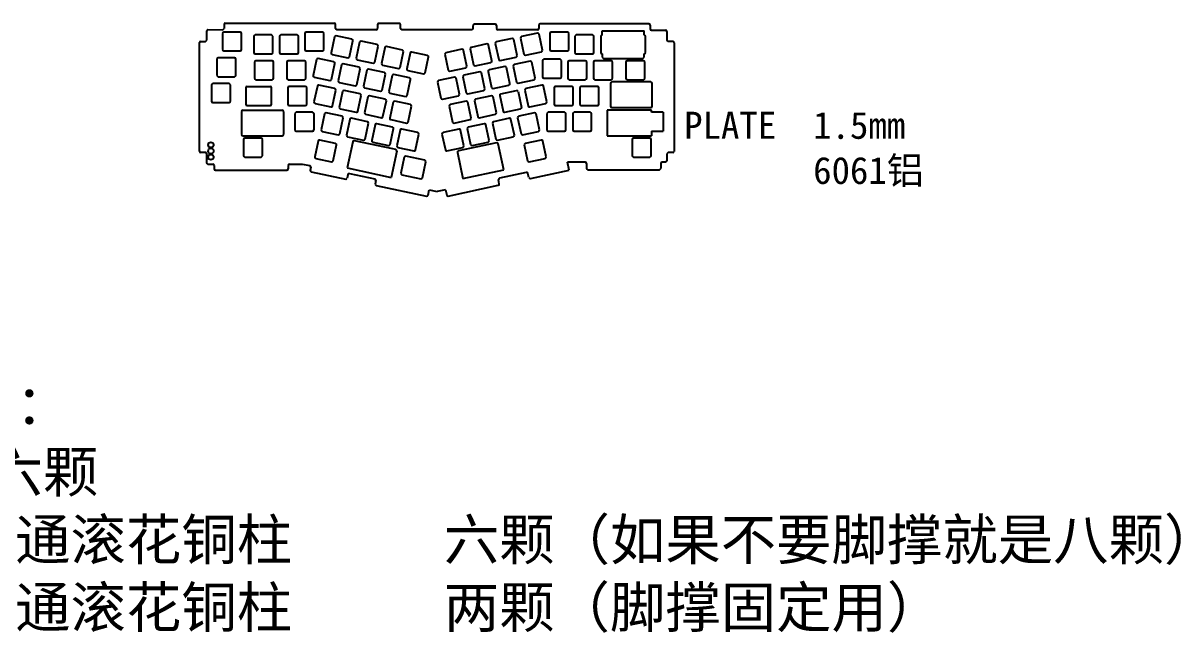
# Model space of a CAD drawing. Header units: metres. Extents: x 361 to 2071, y -921 to 299.
# Drawn here: x 1216 to 2071, y -782 to -332 of the extents above; entities that cross this region are included whole.
import ezdxf

# ---------------------------------------------------------------- set-up
doc = ezdxf.new("R2010")
doc.units = ezdxf.units.M
doc.layers.get('0').update_dxf_attribs({"linetype": 'CONTINUOUS'})
doc.styles.get("Standard").update_dxf_attribs({"font": 'arial.ttf'})
doc.styles.add('STANDARD_Copy', font='arial.ttf')

msp = doc.modelspace()

# ---------------------------------------------------------------- linework, layer by layer
at = {"color": 1}
for p, q in [((1364.49, -332.78), (1364.49, -335.7)), ((1365.37, -331.79), (1445.93, -331.79)), ((1446.72, -335.69), (1446.72, -332.62)), ((1477.76, -332.97), (1477.76, -335.79)), ((1494.76, -335.68), (1494.76, -332.81)), ((1548.56, -335.74), (1548.56, -333.46)), ((1565.79, -333.46), (1565.8, -335.72)), ((1597.07, -333.29), (1597.07, -335.72)), ((1678.21, -332.29), (1598.07, -332.29)), ((1679.21, -333.29), (1679.21, -335.97)), ((1352.42, -336.57), (1363.49, -336.6)), ((1643.71, -337.38), (1674.75, -337.37)), ((1643.71, -340.49), (1643.71, -337.38)), ((1674.75, -340.49), (1674.75, -337.37)), ((1680.21, -336.97), (1690.63, -336.97)), ((1691.54, -337.89), (1691.54, -344.26)), ((1346.2, -426.31), (1346.2, -346.01)), ((1347.05, -345.24), (1350.65, -345.24)), ((1695.91, -345.26), (1692.54, -345.26)), ((1696.87, -346.24), (1696.86, -426.53)), ((1381.53, -378.59), (1398.53, -378.59)), ((1381.53, -392.59), (1398.53, -392.59)), ((1378.45, -396.06), (1407.33, -396.06)), ((1680.14, -396.06), (1647.35, -396.06)), ((1647.35, -396.06), (1647.35, -415.11)), ((1650.85, -394.18), (1679.73, -394.18)), ((1688.87, -397.64), (1688.87, -411.64)), ((1647.35, -415.11), (1680.14, -415.11)), ((1680.14, -411.64), (1680.14, -415.11)), ((1350.73, -427.31), (1347.2, -427.31)), ((1492.1, -426.27), (1487.98, -445.76)), ((1695.87, -427.41), (1692.51, -427.41)), ((1351.49, -428.08), (1351.49, -434.85)), ((1352.49, -435.85), (1356.13, -435.85)), ((1412.86, -435.85), (1422.2, -435.85)), ((1422.2, -435.85), (1427.77, -436.98)), ((1619.31, -440.26), (1618.03, -434.36)), ((1623.26, -434.38), (1618.03, -434.36)), ((1631.29, -434.38), (1623.26, -434.38)), ((1632.17, -435.38), (1632.17, -439.04)), ((1686.98, -435.36), (1686.98, -439.12)), ((1690.59, -434.38), (1687.97, -434.38)), ((1691.58, -428.41), (1691.58, -433.45)), ((1357.09, -436.85), (1357.09, -439.36)), ((1358.09, -440.36), (1410.86, -440.36)), ((1411.86, -436.85), (1411.86, -439.47)), ((1428.54, -438.16), (1428.12, -440.5)), ((1428.89, -441.69), (1454.3, -447.03)), ((1455.38, -438.58), (1487.98, -445.76)), ((1455.95, -443.72), (1455.48, -446.25)), ((1457.02, -442.92), (1475.81, -446.73)), ((1540.87, -446.56), (1571.13, -440.24)), ((1587.7, -442.01), (1567.88, -446.26)), ((1589.52, -445.7), (1588.89, -442.78)), ((1590.7, -446.45), (1619.31, -440.26)), ((1633.17, -440.03), (1686.08, -440.03)), ((1476.58, -447.92), (1476, -450.69)), ((1476.72, -451.73), (1514.03, -459.56)), ((1530, -459.53), (1567.04, -451.54)), ((1567.77, -450.49), (1567.11, -447.43)), ((1515.15, -458.88), (1515.99, -454.89)), ((1515.99, -454.89), (1521.96, -456.11)), ((1528.05, -454.8), (1521.96, -456.11)), ((1528.05, -454.8), (1528.91, -458.82))]:
    msp.add_line(p, q, dxfattribs=at)
at = {"color": 1, "linetype": 'Continuous', "lineweight": 25}
for p, q in [((1493.98, -331.98), (1478.64, -331.98)), ((1564.79, -332.46), (1549.56, -332.46)), ((1351.65, -344.24), (1351.63, -337.39)), ((1363.36, -339.35), (1363.36, -351.35)), ((1376.36, -338.35), (1364.36, -338.35)), ((1377.36, -351.35), (1377.36, -339.35)), ((1386.38, -341.49), (1386.38, -353.49)), ((1399.38, -340.49), (1387.38, -340.49)), ((1400.38, -353.49), (1400.38, -341.49)), ((1405.43, -341.49), (1405.43, -353.49)), ((1418.43, -340.49), (1406.43, -340.49)), ((1419.43, -353.49), (1419.43, -341.49)), ((1424.07, -339.35), (1424.07, -351.35)), ((1437.07, -338.35), (1425.07, -338.35)), ((1438.07, -351.35), (1438.07, -339.35)), ((1445.97, -341.99), (1443.47, -353.73)), ((1458.89, -343.71), (1447.16, -341.22)), ((1476.77, -336.69), (1447.65, -336.69)), ((1547.57, -336.64), (1495.7, -336.68)), ((1596.07, -336.72), (1566.8, -336.72)), ((1595.95, -339.24), (1584.21, -341.73)), ((1599.63, -351.75), (1597.13, -340.01)), ((1605.03, -339.35), (1605.03, -351.35)), ((1618.03, -338.35), (1606.03, -338.35)), ((1619.03, -351.35), (1619.03, -339.35)), ((1623.66, -341.49), (1623.66, -353.49)), ((1636.66, -340.49), (1624.66, -340.49)), ((1637.66, -353.49), (1637.66, -341.49)), ((1642.71, -341.49), (1642.71, -353.49)), ((1675.76, -353.49), (1675.76, -341.49)), ((1457.17, -356.64), (1459.66, -344.9)), ((1464.6, -345.95), (1462.11, -357.69)), ((1477.53, -347.67), (1465.79, -345.18)), ((1475.8, -360.6), (1478.3, -348.86)), ((1483.24, -349.91), (1480.74, -361.65)), ((1496.16, -351.63), (1484.42, -349.14)), ((1558.67, -347.16), (1546.94, -349.65)), ((1562.36, -359.67), (1559.86, -347.93)), ((1564.8, -346.88), (1567.3, -358.62)), ((1577.31, -343.2), (1565.57, -345.69)), ((1580.99, -355.71), (1578.49, -343.97)), ((1583.43, -342.92), (1585.93, -354.66)), ((1359.2, -358.4), (1359.2, -370.4)), ((1372.2, -357.4), (1360.2, -357.4)), ((1364.36, -352.35), (1376.36, -352.35)), ((1373.2, -370.4), (1373.2, -358.4)), ((1387.38, -354.49), (1399.38, -354.49)), ((1406.43, -354.49), (1418.43, -354.49)), ((1425.07, -352.35), (1437.07, -352.35)), ((1432.69, -358.64), (1430.19, -370.38)), ((1445.61, -360.36), (1433.88, -357.87)), ((1444.24, -354.91), (1455.98, -357.41)), ((1462.88, -358.87), (1474.62, -361.37)), ((1494.44, -364.56), (1496.93, -352.82)), ((1501.87, -353.87), (1499.38, -365.61)), ((1514.79, -355.59), (1503.06, -353.1)), ((1513.07, -368.52), (1515.56, -356.78)), ((1527.53, -354.8), (1530.03, -366.54)), ((1540.04, -351.12), (1528.3, -353.61)), ((1543.72, -363.63), (1541.23, -351.89)), ((1546.17, -350.84), (1548.66, -362.58)), ((1568.48, -359.39), (1580.22, -356.89)), ((1587.12, -355.43), (1598.86, -352.93)), ((1612.67, -358.48), (1600.67, -358.48)), ((1606.03, -352.35), (1618.03, -352.35)), ((1624.66, -354.49), (1636.66, -354.49)), ((1643.71, -354.49), (1643.8, -354.49)), ((1643.8, -354.49), (1643.8, -356.85)), ((1644.8, -357.85), (1673.67, -357.85)), ((1674.67, -356.85), (1674.67, -354.49)), ((1674.67, -354.49), (1674.76, -354.49)), ((1386.98, -360.54), (1386.98, -372.54)), ((1399.98, -359.54), (1387.98, -359.54)), ((1400.98, -372.54), (1400.98, -360.54)), ((1410.79, -360.54), (1410.79, -372.54)), ((1423.79, -359.54), (1411.79, -359.54)), ((1424.79, -372.54), (1424.79, -360.54)), ((1443.89, -373.29), (1446.38, -361.55)), ((1451.32, -362.6), (1448.83, -374.34)), ((1464.25, -364.32), (1452.51, -361.83)), ((1462.52, -377.25), (1465.02, -365.51)), ((1469.96, -366.56), (1467.46, -378.3)), ((1482.88, -368.28), (1471.14, -365.79)), ((1481.51, -362.83), (1493.25, -365.33)), ((1500.15, -366.79), (1511.88, -369.29)), ((1531.21, -367.31), (1542.95, -364.81)), ((1549.85, -363.35), (1561.59, -360.85)), ((1559.44, -367.49), (1561.94, -379.23)), ((1571.95, -363.81), (1560.21, -366.3)), ((1575.63, -376.32), (1573.13, -364.58)), ((1578.07, -363.53), (1580.57, -375.27)), ((1590.58, -359.85), (1578.84, -362.34)), ((1594.27, -372.36), (1591.77, -360.62)), ((1599.67, -359.48), (1599.67, -371.48)), ((1613.67, -371.48), (1613.67, -359.48)), ((1618.3, -360.54), (1618.3, -372.54)), ((1631.3, -359.54), (1619.3, -359.54)), ((1632.3, -372.54), (1632.3, -360.54)), ((1637.35, -360.54), (1637.35, -372.54)), ((1650.35, -359.54), (1638.35, -359.54)), ((1651.35, -372.54), (1651.35, -360.54)), ((1661.17, -360.54), (1661.17, -372.54)), ((1674.17, -359.54), (1662.17, -359.54)), ((1675.17, -372.54), (1675.17, -360.54)), ((1360.2, -371.4), (1372.2, -371.4)), ((1387.98, -373.54), (1399.98, -373.54)), ((1411.79, -373.54), (1423.79, -373.54)), ((1430.96, -371.56), (1442.7, -374.06)), ((1449.6, -375.52), (1461.34, -378.02)), ((1481.16, -381.21), (1483.65, -369.47)), ((1488.59, -370.52), (1486.1, -382.26)), ((1501.51, -372.24), (1489.78, -369.75)), ((1499.79, -385.17), (1502.28, -373.43)), ((1522.17, -375.41), (1524.67, -387.15)), ((1534.68, -371.73), (1522.94, -374.22)), ((1538.36, -384.24), (1535.87, -372.5)), ((1540.81, -371.45), (1543.3, -383.19)), ((1553.31, -367.77), (1541.58, -370.26)), ((1557, -380.28), (1554.5, -368.54)), ((1581.76, -376.04), (1593.5, -373.54)), ((1600.67, -372.48), (1612.67, -372.48)), ((1619.3, -373.54), (1631.3, -373.54)), ((1638.35, -373.54), (1650.35, -373.54)), ((1649.85, -376.24), (1649.85, -393.18)), ((1679.73, -375.24), (1650.85, -375.24)), ((1662.17, -373.54), (1674.17, -373.54)), ((1680.73, -393.18), (1680.73, -376.24)), ((1355.13, -377.45), (1355.13, -389.45)), ((1368.13, -376.45), (1356.13, -376.45)), ((1369.13, -389.45), (1369.13, -377.45)), ((1380.53, -379.59), (1380.53, -391.59)), ((1399.53, -391.59), (1399.53, -379.59)), ((1411.49, -379.59), (1411.49, -391.59)), ((1424.49, -378.59), (1412.49, -378.59)), ((1425.49, -391.59), (1425.49, -379.59)), ((1433.39, -378.27), (1430.89, -390.01)), ((1446.31, -379.99), (1434.58, -377.5)), ((1444.59, -392.92), (1447.08, -381.18)), ((1452.02, -382.23), (1449.53, -393.97)), ((1464.95, -383.95), (1453.21, -381.46)), ((1468.23, -379.48), (1479.97, -381.98)), ((1486.87, -383.44), (1498.6, -385.94)), ((1544.49, -383.96), (1556.23, -381.46)), ((1563.12, -380), (1574.86, -377.5)), ((1568.83, -383.95), (1580.57, -381.46)), ((1581.75, -382.23), (1584.25, -393.97)), ((1586.69, -381.18), (1589.19, -392.92)), ((1599.21, -377.5), (1587.47, -379.99)), ((1602.88, -390.01), (1600.39, -378.27)), ((1608.29, -379.59), (1608.29, -391.59)), ((1621.29, -378.59), (1609.29, -378.59)), ((1622.29, -391.59), (1622.29, -379.59)), ((1627.34, -379.59), (1627.34, -391.59)), ((1640.34, -378.59), (1628.34, -378.59)), ((1641.34, -391.59), (1641.34, -379.59)), ((1356.13, -390.45), (1368.13, -390.45)), ((1412.49, -392.59), (1424.49, -392.59)), ((1431.66, -391.19), (1443.4, -393.69)), ((1463.22, -396.88), (1465.72, -385.14)), ((1470.66, -386.19), (1468.16, -397.93)), ((1483.58, -387.91), (1471.84, -385.42)), ((1481.86, -400.84), (1484.35, -389.1)), ((1489.29, -390.15), (1486.8, -401.89)), ((1502.21, -391.87), (1490.48, -389.38)), ((1500.49, -404.8), (1502.98, -393.06)), ((1525.85, -387.92), (1537.59, -385.42)), ((1530.79, -393.06), (1533.29, -404.8)), ((1543.3, -389.38), (1531.56, -391.87)), ((1546.98, -401.89), (1544.49, -390.15)), ((1549.43, -389.1), (1551.92, -400.84)), ((1561.93, -385.42), (1550.2, -387.91)), ((1565.62, -397.93), (1563.12, -386.19)), ((1568.06, -385.14), (1570.56, -396.88)), ((1590.38, -393.69), (1602.11, -391.19)), ((1609.29, -392.59), (1621.29, -392.59)), ((1628.34, -392.59), (1640.34, -392.59)), ((1377.45, -397.06), (1377.45, -414)), ((1408.33, -397.06), (1408.33, -414)), ((1416.84, -398.64), (1416.84, -410.64)), ((1429.84, -397.64), (1417.84, -397.64)), ((1430.84, -398.64), (1430.84, -410.64)), ((1438.74, -398.88), (1436.24, -410.62)), ((1451.66, -400.6), (1439.93, -398.11)), ((1449.94, -413.53), (1452.43, -401.79)), ((1450.3, -395.15), (1462.04, -397.65)), ((1468.93, -399.11), (1480.67, -401.61)), ((1553.11, -401.61), (1564.85, -399.11)), ((1571.74, -397.65), (1583.48, -395.15)), ((1581.33, -401.79), (1583.83, -413.53)), ((1593.84, -398.11), (1582.1, -400.6)), ((1597.52, -410.62), (1595.03, -398.88)), ((1602.93, -398.64), (1602.93, -410.64)), ((1615.93, -397.64), (1603.93, -397.64)), ((1616.93, -410.64), (1616.93, -398.64)), ((1621.98, -398.64), (1621.98, -410.64)), ((1634.98, -397.64), (1622.98, -397.64)), ((1635.98, -410.64), (1635.98, -398.64)), ((1680.14, -397.64), (1680.14, -396.06)), ((1688.87, -397.64), (1680.14, -397.64)), ((1457.37, -402.84), (1454.88, -414.58)), ((1470.3, -404.56), (1458.56, -402.07)), ((1468.57, -417.49), (1471.07, -405.75)), ((1476.01, -406.8), (1473.51, -418.54)), ((1488.93, -408.52), (1477.19, -406.03)), ((1487.21, -421.45), (1489.7, -409.71)), ((1487.57, -403.07), (1499.3, -405.57)), ((1507.56, -412.48), (1495.83, -409.99)), ((1537.94, -409.99), (1526.2, -412.48)), ((1534.47, -405.57), (1546.21, -403.07)), ((1544.07, -409.71), (1546.56, -421.45)), ((1556.57, -406.03), (1544.84, -408.52)), ((1560.26, -418.54), (1557.76, -406.8)), ((1562.7, -405.75), (1565.2, -417.49)), ((1575.21, -402.07), (1563.47, -404.56)), ((1578.89, -414.58), (1576.39, -402.84)), ((1378.45, -415), (1407.33, -415)), ((1378.75, -417.69), (1378.75, -429.69)), ((1391.75, -416.69), (1379.75, -416.69)), ((1392.75, -429.69), (1392.75, -417.69)), ((1417.84, -411.64), (1429.84, -411.64)), ((1433.93, -418.87), (1431.43, -430.61)), ((1446.85, -420.59), (1435.12, -418.1)), ((1437.01, -411.8), (1448.75, -414.3)), ((1455.65, -415.76), (1467.39, -418.26)), ((1489.04, -424.59), (1460.8, -418.59)), ((1494.64, -410.76), (1492.15, -422.5)), ((1505.84, -425.41), (1508.33, -413.67)), ((1525.43, -413.67), (1527.93, -425.41)), ((1541.62, -422.5), (1539.13, -410.76)), ((1566.38, -418.26), (1578.12, -415.76)), ((1585.02, -414.3), (1596.75, -411.8)), ((1598.65, -418.1), (1586.91, -420.59)), ((1602.33, -430.61), (1599.84, -418.87)), ((1603.93, -411.64), (1615.93, -411.64)), ((1622.98, -411.64), (1634.98, -411.64)), ((1665.92, -417.74), (1665.92, -429.74)), ((1678.92, -416.74), (1666.92, -416.74)), ((1679.92, -429.74), (1679.92, -417.74)), ((1680.14, -411.64), (1688.87, -411.64)), ((1445.13, -433.52), (1447.62, -421.78)), ((1459.61, -419.36), (1455.38, -438.58)), ((1474.28, -419.72), (1486.02, -422.22)), ((1491.33, -425.09), (1489.13, -424.62)), ((1492.92, -423.68), (1504.65, -426.18)), ((1529.11, -426.18), (1540.85, -423.68)), ((1536.78, -427.31), (1540.87, -446.56)), ((1565.8, -420.12), (1537.55, -426.13)), ((1547.75, -422.22), (1559.49, -419.72)), ((1571.13, -440.24), (1567.04, -421)), ((1586.14, -421.78), (1588.64, -433.52)), ((1379.75, -430.69), (1391.75, -430.69)), ((1432.2, -431.79), (1443.94, -434.29)), ((1497.45, -430.83), (1494.96, -442.57)), ((1512.7, -433.05), (1498.64, -430.06)), ((1510.98, -445.98), (1513.47, -434.24)), ((1589.83, -434.29), (1601.56, -431.79)), ((1666.92, -430.74), (1678.92, -430.74)), ((1495.73, -443.76), (1509.79, -446.75))]:
    msp.add_line(p, q, dxfattribs=at)
for centre in [(1354.7, -421.72), (1354.7, -426.22), (1354.7, -430.72)]:
    msp.add_circle(centre, 2, dxfattribs=at)
at = {"color": 1}
for centre, start, end in [((1365.72, -332.99), 106.39632, 170.49615), ((1445.51, -332.96), 15.8127, 70.31091), ((1479, -333.18), 106.39607, 170.49603), ((1493.56, -333.15), 15.81106, 70.307), ((1549.79, -333.69), 100.5462, 169.44883), ((1564.57, -333.69), 10.5501, 79.4499), ((1598.3, -333.52), 100.58768, 169.65246), ((1677.98, -333.52), 10.55054, 79.4531), ((1352.83, -337.75), 109.24521, 163.44066), ((1364.59, -339.58), 100.5501, 169.4499), ((1363.28, -335.37), 279.68474, 344.68567), ((1376.13, -339.58), 10.5501, 79.4499), ((1387.61, -341.72), 100.5501, 169.4499), ((1399.15, -341.72), 10.5501, 79.4499), ((1406.66, -341.72), 100.5501, 169.4499), ((1418.2, -341.72), 10.5501, 79.4499), ((1425.3, -339.58), 100.5501, 169.4499), ((1436.84, -339.58), 10.5501, 79.4499), ((1447.12, -342.47), 88.5501, 157.4499), ((1447.95, -335.48), 189.96121, 256.21594), ((1476.56, -335.46), 279.68491, 344.68556), ((1495.99, -335.46), 189.95995, 256.21618), ((1547.36, -335.41), 279.6847, 344.68556), ((1567.03, -335.5), 190.55005, 259.44992), ((1584.68, -342.89), 112.5501, 181.4499), ((1595.98, -340.49), 22.5501, 91.4499), ((1595.84, -335.5), 280.42178, 349.42612), ((1606.26, -339.58), 100.5501, 169.4499), ((1617.8, -339.58), 10.5501, 79.4499), ((1624.89, -341.72), 100.5501, 169.4499), ((1636.43, -341.72), 10.5501, 79.4499), ((1643.94, -341.72), 100.5501, 169.4499), ((1674.53, -341.72), 10.5501, 79.4499), ((1680.44, -335.74), 190.55026, 259.45005), ((1690.32, -338.18), 13.52076, 75.77376), ((1347.37, -346.45), 104.84441, 159.41156), ((1350.42, -344.01), 280.51499, 349.447), ((1458.41, -344.87), 358.5501, 67.4499), ((1465.76, -346.43), 88.5501, 157.4499), ((1477.05, -348.83), 358.5501, 67.4499), ((1484.39, -350.39), 88.5501, 157.4499), ((1547.42, -350.81), 112.5501, 181.4499), ((1558.71, -348.41), 22.5501, 91.4499), ((1566.05, -346.85), 112.5501, 181.4499), ((1577.34, -344.45), 22.5501, 91.4499), ((1692.76, -344.03), 190.55009, 259.44985), ((1695.64, -346.48), 10.99836, 77.3961), ((1360.43, -358.63), 100.5501, 169.4499), ((1364.59, -351.12), 190.5501, 259.4499), ((1371.97, -358.63), 10.5501, 79.4499), ((1376.13, -351.12), 280.5501, 349.4499), ((1387.61, -353.26), 190.5501, 259.4499), ((1399.15, -353.26), 280.5501, 349.4499), ((1406.66, -353.26), 190.5501, 259.4499), ((1418.2, -353.26), 280.5501, 349.4499), ((1425.3, -351.12), 190.5501, 259.4499), ((1433.84, -359.12), 88.5501, 157.4499), ((1436.84, -351.12), 280.5501, 349.4499), ((1444.72, -353.76), 178.5501, 247.4499), ((1456.01, -356.16), 268.5501, 337.4499), ((1463.36, -357.72), 178.5501, 247.4499), ((1495.68, -352.79), 358.5501, 67.4499), ((1503.02, -354.35), 88.5501, 157.4499), ((1514.31, -356.75), 358.5501, 67.4499), ((1528.78, -354.77), 112.5501, 181.4499), ((1540.07, -352.37), 22.5501, 91.4499), ((1568.45, -358.14), 202.5501, 271.4499), ((1579.74, -355.74), 292.5501, 1.4499), ((1587.08, -354.18), 202.5501, 271.4499), ((1598.38, -351.78), 292.5501, 1.4499), ((1600.9, -359.71), 100.5501, 169.4499), ((1606.26, -351.12), 190.5501, 259.4499), ((1612.45, -359.71), 10.5501, 79.4499), ((1617.8, -351.12), 280.5501, 349.4499), ((1624.89, -353.26), 190.5501, 259.4499), ((1636.43, -353.26), 280.5501, 349.4499), ((1643.94, -353.26), 190.5501, 259.4499), ((1645.02, -356.62), 190.5501, 259.4499), ((1673.44, -356.62), 280.5501, 349.4499), ((1674.44, -353.26), 280.5501, 349.4499), ((1388.21, -360.77), 100.5501, 169.4499), ((1399.75, -360.77), 10.5501, 79.4499), ((1412.02, -360.77), 100.5501, 169.4499), ((1423.56, -360.77), 10.5501, 79.4499), ((1445.13, -361.52), 358.5501, 67.4499), ((1452.48, -363.08), 88.5501, 157.4499), ((1463.77, -365.48), 358.5501, 67.4499), ((1471.11, -367.04), 88.5501, 157.4499), ((1474.65, -360.12), 268.5501, 337.4499), ((1481.99, -361.68), 178.5501, 247.4499), ((1493.28, -364.08), 268.5501, 337.4499), ((1500.63, -365.64), 178.5501, 247.4499), ((1531.18, -366.06), 202.5501, 271.4499), ((1542.47, -363.66), 292.5501, 1.4499), ((1549.82, -362.1), 202.5501, 271.4499), ((1560.69, -367.46), 112.5501, 181.4499), ((1561.11, -359.7), 292.5501, 1.4499), ((1571.98, -365.06), 22.5501, 91.4499), ((1579.32, -363.5), 112.5501, 181.4499), ((1590.61, -361.1), 22.5501, 91.4499), ((1619.53, -360.77), 100.5501, 169.4499), ((1631.07, -360.77), 10.5501, 79.4499), ((1638.58, -360.77), 100.5501, 169.4499), ((1650.12, -360.77), 10.5501, 79.4499), ((1662.4, -360.77), 100.5501, 169.4499), ((1673.94, -360.77), 10.5501, 79.4499), ((1360.43, -370.17), 190.5501, 259.4499), ((1371.97, -370.17), 280.5501, 349.4499), ((1388.21, -372.31), 190.5501, 259.4499), ((1399.75, -372.31), 280.5501, 349.4499), ((1412.02, -372.31), 190.5501, 259.4499), ((1423.56, -372.31), 280.5501, 349.4499), ((1431.44, -370.41), 178.5501, 247.4499), ((1442.73, -372.81), 268.5501, 337.4499), ((1450.08, -374.37), 178.5501, 247.4499), ((1482.4, -369.44), 358.5501, 67.4499), ((1489.74, -371), 88.5501, 157.4499), ((1501.03, -373.4), 358.5501, 67.4499), ((1511.92, -368.04), 268.5501, 337.4499), ((1523.42, -375.38), 112.5501, 181.4499), ((1534.71, -372.98), 22.5501, 91.4499), ((1542.06, -371.42), 112.5501, 181.4499), ((1553.35, -369.02), 22.5501, 91.4499), ((1581.72, -374.79), 202.5501, 271.4499), ((1593.02, -372.39), 292.5501, 1.4499), ((1600.9, -371.25), 190.5501, 259.4499), ((1612.45, -371.25), 280.5501, 349.4499), ((1619.53, -372.31), 190.5501, 259.4499), ((1631.07, -372.31), 280.5501, 349.4499), ((1638.58, -372.31), 190.5501, 259.4499), ((1651.08, -376.47), 100.5501, 169.4499), ((1650.12, -372.31), 280.5501, 349.4499), ((1662.4, -372.31), 190.5501, 259.4499), ((1673.94, -372.31), 280.5501, 349.4499), ((1679.5, -376.47), 10.5501, 79.4499), ((1356.36, -377.68), 100.5501, 169.4499), ((1367.9, -377.68), 10.5501, 79.4499), ((1381.76, -379.82), 100.5501, 169.4499), ((1398.3, -379.82), 10.5501, 79.4499), ((1412.72, -379.82), 100.5501, 169.4499), ((1424.26, -379.82), 10.5501, 79.4499), ((1434.54, -378.75), 88.5501, 157.4499), ((1445.83, -381.15), 358.5501, 67.4499), ((1453.18, -382.71), 88.5501, 157.4499), ((1461.37, -376.77), 268.5501, 337.4499), ((1464.47, -385.11), 358.5501, 67.4499), ((1468.71, -378.33), 178.5501, 247.4499), ((1480, -380.73), 268.5501, 337.4499), ((1487.35, -382.29), 178.5501, 247.4499), ((1537.11, -384.27), 292.5501, 1.4499), ((1544.46, -382.71), 202.5501, 271.4499), ((1555.75, -380.31), 292.5501, 1.4499), ((1563.09, -378.75), 202.5501, 271.4499), ((1569.31, -385.11), 112.5501, 181.4499), ((1574.38, -376.35), 292.5501, 1.4499), ((1580.6, -382.71), 22.5501, 91.4499), ((1587.94, -381.15), 112.5501, 181.4499), ((1599.24, -378.75), 22.5501, 91.4499), ((1609.52, -379.82), 100.5501, 169.4499), ((1621.06, -379.82), 10.5501, 79.4499), ((1628.57, -379.82), 100.5501, 169.4499), ((1640.11, -379.82), 10.5501, 79.4499), ((1356.36, -389.22), 190.5501, 259.4499), ((1367.9, -389.22), 280.5501, 349.4499), ((1381.76, -391.36), 190.5501, 259.4499), ((1398.3, -391.36), 280.5501, 349.4499), ((1412.72, -391.36), 190.5501, 259.4499), ((1424.26, -391.36), 280.5501, 349.4499), ((1432.14, -390.04), 178.5501, 247.4499), ((1443.43, -392.44), 268.5501, 337.4499), ((1471.81, -386.67), 88.5501, 157.4499), ((1483.1, -389.07), 358.5501, 67.4499), ((1490.44, -390.63), 88.5501, 157.4499), ((1498.64, -384.69), 268.5501, 337.4499), ((1501.73, -393.03), 358.5501, 67.4499), ((1525.82, -386.67), 202.5501, 271.4499), ((1532.04, -393.03), 112.5501, 181.4499), ((1543.33, -390.63), 22.5501, 91.4499), ((1550.68, -389.07), 112.5501, 181.4499), ((1561.97, -386.67), 22.5501, 91.4499), ((1590.34, -392.44), 202.5501, 271.4499), ((1601.63, -390.04), 292.5501, 1.4499), ((1609.52, -391.36), 190.5501, 259.4499), ((1621.06, -391.36), 280.5501, 349.4499), ((1628.57, -391.36), 190.5501, 259.4499), ((1640.11, -391.36), 280.5501, 349.4499), ((1651.08, -392.95), 190.5501, 259.4499), ((1679.5, -392.95), 280.5501, 349.4499), ((1378.68, -397.29), 100.5501, 169.4499), ((1407.1, -397.29), 10.5501, 79.4499), ((1418.07, -398.87), 100.5501, 169.4499), ((1429.61, -398.87), 10.5501, 79.4499), ((1439.89, -399.36), 88.5501, 157.4499), ((1450.78, -394), 178.5501, 247.4499), ((1451.18, -401.76), 358.5501, 67.4499), ((1462.07, -396.4), 268.5501, 337.4499), ((1469.41, -397.96), 178.5501, 247.4499), ((1480.7, -400.36), 268.5501, 337.4499), ((1488.05, -401.92), 178.5501, 247.4499), ((1545.73, -401.92), 292.5501, 1.4499), ((1553.08, -400.36), 202.5501, 271.4499), ((1564.37, -397.96), 292.5501, 1.4499), ((1571.71, -396.4), 202.5501, 271.4499), ((1582.58, -401.76), 112.5501, 181.4499), ((1583, -394), 292.5501, 1.4499), ((1593.87, -399.36), 22.5501, 91.4499), ((1604.16, -398.87), 100.5501, 169.4499), ((1615.7, -398.87), 10.5501, 79.4499), ((1623.21, -398.87), 100.5501, 169.4499), ((1634.75, -398.87), 10.5501, 79.4499), ((1458.53, -403.32), 88.5501, 157.4499), ((1469.82, -405.72), 358.5501, 67.4499), ((1477.16, -407.28), 88.5501, 157.4499), ((1488.45, -409.68), 358.5501, 67.4499), ((1495.79, -411.24), 88.5501, 157.4499), ((1499.34, -404.32), 268.5501, 337.4499), ((1534.44, -404.32), 202.5501, 271.4499), ((1537.97, -411.24), 22.5501, 91.4499), ((1545.32, -409.68), 112.5501, 181.4499), ((1556.61, -407.28), 22.5501, 91.4499), ((1563.95, -405.72), 112.5501, 181.4499), ((1575.24, -403.32), 22.5501, 91.4499), ((1378.68, -413.77), 190.5501, 259.4499), ((1391.52, -417.92), 10.5501, 79.4499), ((1407.1, -413.77), 280.5501, 349.4499), ((1418.07, -410.41), 190.5501, 259.4499), ((1429.61, -410.41), 280.5501, 349.4499), ((1435.08, -419.35), 88.5501, 157.4499), ((1437.49, -410.65), 178.5501, 247.4499), ((1448.78, -413.05), 268.5501, 337.4499), ((1456.13, -414.61), 178.5501, 247.4499), ((1460.77, -419.84), 88.5501, 157.4499), ((1467.42, -417.01), 268.5501, 337.4499), ((1474.76, -418.57), 178.5501, 247.4499), ((1507.08, -413.64), 358.5501, 67.4499), ((1526.68, -413.64), 112.5501, 181.4499), ((1559.01, -418.57), 292.5501, 1.4499), ((1566.35, -417.01), 202.5501, 271.4499), ((1577.64, -414.61), 292.5501, 1.4499), ((1584.98, -413.05), 202.5501, 271.4499), ((1596.27, -410.65), 292.5501, 1.4499), ((1598.68, -419.35), 22.5501, 91.4499), ((1604.16, -410.41), 190.5501, 259.4499), ((1615.7, -410.41), 280.5501, 349.4499), ((1623.21, -410.41), 190.5501, 259.4499), ((1634.75, -410.41), 280.5501, 349.4499), ((1667.15, -417.97), 100.5501, 169.4499), ((1678.7, -417.97), 10.5501, 79.4499), ((1347.43, -426.08), 190.56836, 259.39148), ((1350.31, -428.48), 18.7001, 70.05874), ((1446.37, -421.75), 358.5501, 67.4499), ((1486.05, -420.97), 268.5501, 337.4499), ((1490.85, -426.24), 358.5501, 67.4499), ((1493.4, -422.53), 178.5501, 247.4499), ((1504.69, -424.93), 268.5501, 337.4499), ((1529.08, -424.93), 202.5501, 271.4499), ((1538.03, -427.28), 112.5501, 181.4499), ((1540.37, -422.53), 292.5501, 1.4499), ((1547.72, -420.97), 202.5501, 271.4499), ((1565.85, -421.37), 17.35131, 92.36089), ((1587.39, -421.75), 112.5501, 181.4499), ((1692.82, -428.62), 103.98285, 170.07403), ((1695.66, -426.18), 279.47091, 343.41659), ((1352.72, -434.62), 190.5501, 259.4499), ((1355.86, -437.07), 10.21438, 77.62409), ((1379.98, -429.46), 190.5501, 259.4499), ((1391.52, -429.46), 280.5501, 349.4499), ((1413.09, -437.07), 100.55024, 169.44997), ((1432.68, -430.64), 178.5501, 247.4499), ((1443.97, -433.04), 268.5501, 337.4499), ((1498.61, -431.31), 88.5501, 157.4499), ((1512.22, -434.21), 358.5501, 67.4499), ((1589.79, -433.04), 202.5501, 271.4499), ((1601.08, -430.64), 292.5501, 1.4499), ((1630.93, -435.58), 9.50498, 73.61034), ((1667.15, -429.51), 190.5501, 259.4499), ((1678.7, -429.51), 280.5501, 349.4499), ((1688.2, -435.61), 100.55654, 168.40552), ((1690.37, -433.15), 279.93918, 346.09305), ((1410.66, -439.13), 279.58702, 344.17984), ((1427.29, -438.13), 358.5501, 67.4499), ((1429.37, -440.53), 178.5501, 247.4499), ((1457.12, -444.17), 94.53669, 159.26778), ((1496.21, -442.6), 178.5501, 247.4499), ((1587.73, -443.26), 22.55, 91.44989), ((1633.39, -438.8), 190.64402, 259.43944), ((1685.77, -438.82), 284.6516, 346.12173), ((1454.33, -445.78), 268.79216, 337.49491), ((1475.33, -447.89), 358.55, 67.44989), ((1477.24, -450.6), 184.1082, 245.0078), ((1509.82, -445.5), 268.5501, 337.4499), ((1566.53, -450.4), 294.33825, 356.01692), ((1568.36, -447.41), 112.43249, 180.70661), ((1590.66, -445.2), 204.00251, 271.71766), ((1514.04, -458.31), 269.77692, 332.84187), ((1530.04, -458.28), 205.29447, 268.04927)]:
    msp.add_arc(centre, 1.25, start, end, dxfattribs=at)
at = {"color": 1, "linetype": 'Continuous', "lineweight": 25}
for centre, start, end in [((1379.75, -417.69), 90, 180), ((1488.83, -425.57), 72.58504, 78.00001), ((1358.09, -439.36), 180, 270)]:
    msp.add_arc(centre, 1, start, end, dxfattribs=at)

# ---------------------------------------------------------------- texts
note = msp.add_mtext_dynamic_manual_height_columns('{\\fSimSun|b0|i0|c134|p2;PLATE }', width=85.4005, gutter_width=9.88, heights=[32.65, 0], dxfattribs=dict(insert=(1704.3, -397.22), char_height=20, attachment_point=1, style='STANDARD_Copy'))
for column, words in zip(note.columns.linked_columns, ['{\\fSimSun|b0|i0|c134|p2;1.5mm \\P6061铝}']):
    column.text = words
at = {"linetype": 'Continuous', "insert": (1046.74, -598.17), "char_height": 30, "attachment_point": 1}
msp.add_mtext_dynamic_manual_height_columns('{\\fSimSun|b0|i0|c134|p34;螺丝尺寸：}\\P{\\fSimSun|b0|i0|c134|p34;m2*6 十六颗\\Pm2*16 双通滚花铜柱^I六颗（如果不要脚撑就是八颗）\\Pm2*27 双通滚花铜柱^I两颗（脚撑固定用）}', width=1278.5437, gutter_width=12.5, heights=[0], dxfattribs=at)

doc.saveas('drawing.dxf')
